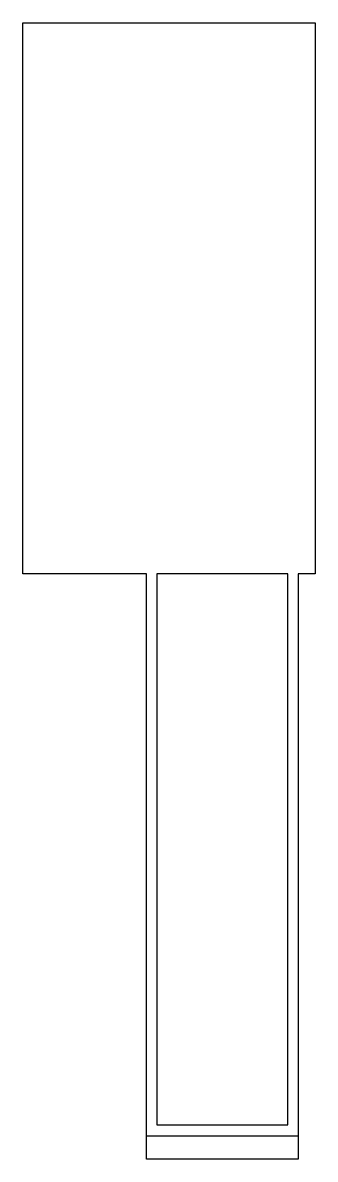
# Model space of a CAD drawing. Header units: inches. Extents: x -1.55 to 0.57, y -10 to -1.75.
import ezdxf

# ---------------------------------------------------------------- set-up
doc = ezdxf.new("R2010")
doc.units = ezdxf.units.IN
doc.layers.get('0').update_dxf_attribs({"linetype": 'CONTINUOUS'})

msp = doc.modelspace()

# ---------------------------------------------------------------- linework, layer by layer
for points in [[(0.45, -5.75), (0.45, -10), (-0.65, -10), (-0.65, -5.75), (-1.55, -5.75), (-1.55, -1.75), (-0.975, -1.75), (0, -1.75), (0.575, -1.75), (0.575, -5.75)], [(-0.575, -9.75), (0.375, -9.75), (0.375, -5.75), (-0.575, -5.75)], [(0.45, -10), (-0.65, -10), (-0.65, -9.83), (0.45, -9.83)]]:
    msp.add_lwpolyline(points, close=True)

doc.saveas('drawing.dxf')
